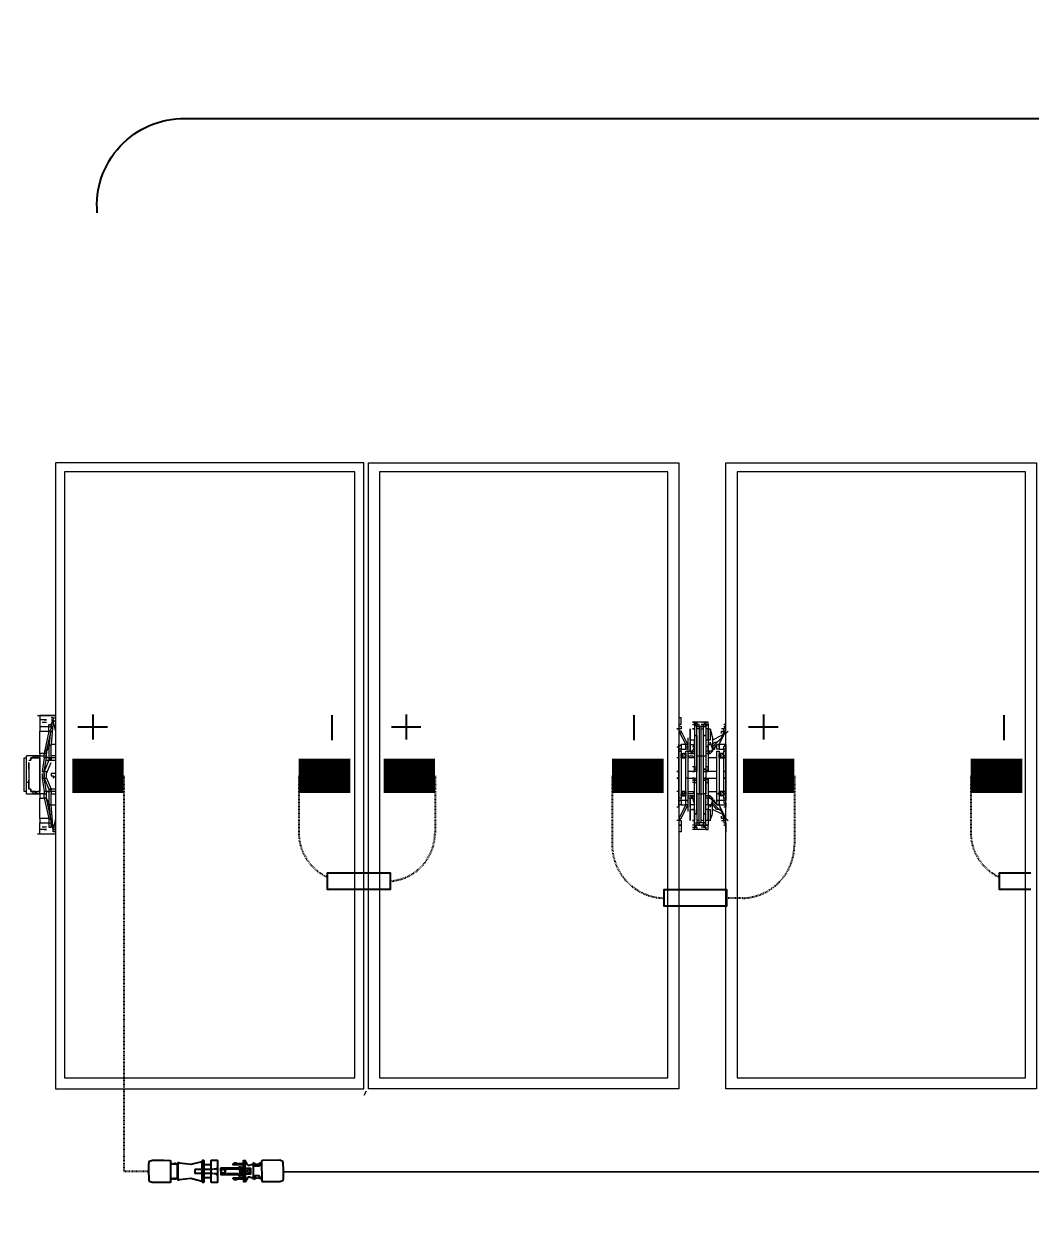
# Model space of a CAD drawing. Header units: feet. Extents: x -12372 to 90117, y -14865 to 4121.
# Drawn here: x 1349.8 to 1495.4, y 2504.3 to 2679.5 of the extents above; entities that cross this region are included whole.
import ezdxf
from ezdxf import colors
from ezdxf.entities.mleader import LeaderData, LeaderLine
from ezdxf.lldxf.tags import DXFTag
from ezdxf.math import Vec2, Vec3

# ---------------------------------------------------------------- set-up
doc = ezdxf.new("R2010")
doc.units = ezdxf.units.FT
doc.header["$MEASUREMENT"] = 0
doc.linetypes.add('HIDDEN', pattern=[0.375, 0.25, -0.125])
for name, color, linetype in [('E-DC HARNESS-POS', 10, 'DC HARNESS CABLE'), ('E-HARN-COMP', 8, 'Continuous'), ('E-TRNK-CABL-NEG', 6, 'HIDDEN'), ('E-TRUNK-CABLE-POS', 6, 'HIDDEN'), ('G-ANNO-TEXT', 1, 'Continuous'), ('Polarity-Text', 7, 'Continuous')]:
    doc.layers.add(name, color=color, linetype=linetype)
doc.styles.add('NEI-A', font='arial.ttf')
doc.styles.get("Standard").update_dxf_attribs({"font": 'arial.ttf'})
tags = doc.linetypes.add('DC HARNESS CABLE', pattern='A,0.5,-0.2,["DH",Standard,S=0.1,R=0,X=-0.1,Y=-0.05],-0.2', length=0.9).pattern_tags.tags
tags[6] = DXFTag(74, 10)

# ---------------------------------------------------------------- blocks, each defined once
blk = doc.blocks.new('A$Cc93f9aa1')
at = {"color": 2, "lineweight": 5}
blk.add_lwpolyline([(13.04947, 0.46831), (13.05114, 0.47165)], dxfattribs=at)
at = {"lineweight": 5}
for points in [[(12.78115, 0.46665), (12.78115, 0), (12.54949, 0), (12.54949, 0.46665)], [(12.81615, 0.46665), (13.0478, 0.46665), (13.0478, 0), (12.81615, 0)], [(13.28113, 0.46665), (13.05114, 0.46665), (13.05114, 0), (13.28113, 0)], [(12.77281, 0.45831), (12.55782, 0.45831), (12.55782, 0.00667), (12.77281, 0.00667)], [(12.82448, 0.45831), (12.82448, 0.00667), (13.03947, 0.00667), (13.03947, 0.45831)], [(13.0578, 0.45831), (13.0578, 0.00667), (13.27446, 0.00667), (13.27446, 0.45831)], [(12.79781, 0.27166), (12.79615, 0.27166)], [(12.79281, 0.26666), (12.79448, 0.26666), (12.79448, 0.25832), (12.79281, 0.25832)], [(12.79781, 0.26166), (12.79615, 0.26166)], [(12.80448, 0.26166), (12.80281, 0.26166)], [(12.78281, 0.24499), (12.78115, 0.24499)], [(12.78448, 0.24832), (12.78615, 0.24832), (12.78615, 0.24499), (12.78448, 0.24499), (12.78281, 0.24666), (12.78281, 0.24832)], [(12.78448, 0.24832), (12.78281, 0.24666), (12.78448, 0.24499), (12.78615, 0.24666)], [(12.78615, 0.24666), (12.78448, 0.24666)], [(12.79448, 0.24832), (12.79281, 0.24832), (12.79115, 0.24999), (12.79281, 0.24832)], [(12.79781, 0.24666), (12.79781, 0.21832), (12.79615, 0.21832), (12.79615, 0.24666)], [(12.80115, 0.21832), (12.80115, 0.24666), (12.80281, 0.24666), (12.80281, 0.21832)], [(12.81281, 0.24832), (12.81115, 0.24666), (12.81281, 0.24499), (12.81448, 0.24666)], [(13.28946, 0.24999), (13.28779, 0.24999)], [(12.78281, 0.23499), (12.78115, 0.23499)], [(12.79781, 0.23666), (12.79615, 0.23666)], [(12.81781, 0.23499), (12.81615, 0.23499)], [(12.78281, 0.22999), (12.78115, 0.22999)], [(12.79781, 0.22999), (12.79615, 0.22999)], [(12.79781, 0.22999), (12.79615, 0.22999)], [(12.80615, 0.22999), (12.80448, 0.22999)], [(12.80615, 0.22999), (12.80448, 0.22999)], [(12.81781, 0.22999), (12.81615, 0.22999)], [(13.29113, 0.22999), (13.28946, 0.22999), (13.28779, 0.21999), (13.28946, 0.21999)], [(12.78281, 0.21999), (12.78115, 0.21999)], [(12.78615, 0.21666), (12.78615, 0.21832), (12.78615, 0.21999), (12.78448, 0.21999), (12.78281, 0.21999), (12.78281, 0.21832), (12.78281, 0.21666), (12.78448, 0.21666)], [(12.78448, 0.21999), (12.78281, 0.21832), (12.78448, 0.21666), (12.78615, 0.21832)], [(12.78615, 0.21832), (12.78448, 0.21832)], [(12.78615, 0.21832), (12.78448, 0.21832)], [(12.81281, 0.21999), (12.81115, 0.21832), (12.81281, 0.21666), (12.81448, 0.21832)], [(13.29613, 0.21999), (13.29446, 0.21999)], [(12.79115, 0.21332), (12.79115, 0.21499), (12.79448, 0.21499), (12.79448, 0.21166), (12.79448, 0.20999), (12.79281, 0.20999), (12.79281, 0.20832)], [(12.79615, 0.21666), (12.79448, 0.21666)], [(12.81448, 0.20999), (12.81448, 0.21332), (12.81615, 0.21332), (12.81615, 0.21166)], [(12.79781, 0.20333), (12.79615, 0.20333)], [(12.79615, 0.19666), (12.79615, 0.19499), (12.79448, 0.19499)], [(12.79948, 0.19666), (12.79781, 0.19666)], [(12.79948, 0.19499), (12.79781, 0.19499)], [(12.80281, 0.19499), (12.80115, 0.19499)]]:
    blk.add_lwpolyline(points, close=True, dxfattribs=at)
for points in [[(12.78115, 0.26666), (12.78281, 0.26666), (12.78281, 0.26832), (12.78115, 0.26832), (12.78115, 0.26999), (12.78115, 0.27499)], [(12.80448, 0.26832), (12.80281, 0.26832), (12.80115, 0.26832), (12.80115, 0.26999), (12.79948, 0.26999), (12.79781, 0.26999), (12.79948, 0.26999), (12.79781, 0.26999), (12.79615, 0.27166), (12.79615, 0.27332), (12.79448, 0.27332), (12.79448, 0.26999), (12.79615, 0.26999), (12.79615, 0.26832), (12.79781, 0.26832), (12.79948, 0.26832), (12.79948, 0.26666)], [(12.79615, 0.27332), (12.79781, 0.27332), (12.80281, 0.27332), (12.80448, 0.27332), (12.80615, 0.27332)], [(12.79781, 0.27166), (12.79948, 0.27166)], [(12.80615, 0.27166), (12.80448, 0.27166), (12.80281, 0.26999), (12.80448, 0.26999), (12.80448, 0.27332), (12.80448, 0.27166)], [(12.80281, 0.27166), (12.80448, 0.27166), (12.80281, 0.27166)], [(12.81115, 0.25499), (12.80948, 0.25499), (12.81115, 0.25499), (12.81115, 0.25332), (12.81115, 0.25166), (12.81448, 0.25166), (12.81448, 0.25499), (12.81115, 0.25499), (12.81615, 0.26499), (12.81448, 0.26499), (12.81615, 0.26666), (12.81448, 0.26666), (12.81448, 0.26999), (12.81448, 0.27499), (12.81615, 0.27499)], [(13.29279, 0.27666), (13.28113, 0.27666)], [(13.28279, 0.26999), (13.28279, 0.27332), (13.28113, 0.27332), (13.28113, 0.27166)], [(13.29446, 0.27666), (13.29279, 0.27666), (13.29279, 0.26832), (13.28613, 0.26832), (13.28613, 0.27166), (13.28446, 0.27166), (13.28446, 0.26999), (13.28279, 0.27332), (13.28446, 0.25499), (13.28613, 0.25499), (13.28613, 0.25332), (13.28446, 0.26999), (13.28446, 0.26832), (13.28446, 0.26666), (13.28613, 0.26499), (13.28613, 0.26832), (13.28446, 0.26832)], [(13.28279, 0.27332), (13.28279, 0.27499), (13.28279, 0.27332)], [(13.28946, 0.27332), (13.28779, 0.27332), (13.29113, 0.27332), (13.29279, 0.27332)], [(13.28779, 0.27166), (13.29113, 0.27166)], [(12.78615, 0.21166), (12.78615, 0.21332), (12.78281, 0.21332), (12.78281, 0.21166), (12.78115, 0.20999), (12.78115, 0.21332), (12.78281, 0.21332), (12.78281, 0.21499), (12.78115, 0.21499), (12.78115, 0.24999), (12.78281, 0.24999), (12.78281, 0.25166), (12.78281, 0.25332), (12.78115, 0.25499), (12.78115, 0.25332), (12.78115, 0.25499), (12.78115, 0.25166), (12.78615, 0.25166), (12.78615, 0.25332), (12.78615, 0.25499), (12.78281, 0.26499), (12.78115, 0.26499), (12.77948, 0.26666)], [(12.78115, 0.26999), (12.78115, 0.26999)], [(12.78115, 0.26666), (12.78115, 0.26666)], [(12.78115, 0.26499), (12.78615, 0.25499), (12.78115, 0.25499), (12.78115, 0.25666)], [(12.78448, 0.26666), (12.78281, 0.26666), (12.78281, 0.26332), (12.78281, 0.26499), (12.78448, 0.26499), (12.78448, 0.26332)], [(12.79281, 0.26666), (12.79115, 0.26166), (12.79115, 0.24999), (12.79115, 0.25166)], [(12.79281, 0.26666), (12.79281, 0.26666)], [(12.79615, 0.26999), (12.79448, 0.26999), (12.79615, 0.26999), (12.79781, 0.26999), (12.79615, 0.26999), (12.79781, 0.26999), (12.79781, 0.26832), (12.79615, 0.26832), (12.79615, 0.24666)], [(12.79615, 0.23832), (12.79448, 0.23832), (12.79448, 0.26166), (12.79448, 0.26999)], [(12.79448, 0.26666), (12.79615, 0.26666)], [(12.79615, 0.26999), (12.79615, 0.26999)], [(12.80281, 0.24666), (12.80281, 0.26832), (12.80115, 0.26832), (12.80115, 0.24666), (12.79948, 0.24666), (12.79948, 0.21832), (12.79781, 0.21832), (12.79781, 0.19666), (12.79615, 0.19666), (12.79615, 0.21832)], [(12.79781, 0.26666), (12.79948, 0.26666), (12.79948, 0.24666), (12.79781, 0.24666), (12.79781, 0.26832), (12.79948, 0.26832), (12.80115, 0.26832), (12.80281, 0.26832), (12.80281, 0.26999), (12.80115, 0.26999), (12.80281, 0.26999), (12.80115, 0.26999), (12.80281, 0.26999), (12.80448, 0.26999), (12.80281, 0.26999), (12.80448, 0.26999), (12.80615, 0.26999)], [(12.80115, 0.26666), (12.80281, 0.26666)], [(12.80448, 0.26999), (12.80448, 0.26166), (12.80448, 0.23832), (12.80281, 0.23832)], [(12.80281, 0.26999), (12.80281, 0.26999)], [(12.80781, 0.25166), (12.80781, 0.24999), (12.80781, 0.26166), (12.80781, 0.26666), (12.80781, 0.25832), (12.80448, 0.25832), (12.80448, 0.26666), (12.80615, 0.26666), (12.80448, 0.26666)], [(12.80615, 0.26666), (12.80615, 0.26666)], [(12.81448, 0.26499), (12.80948, 0.25499), (12.81115, 0.25499), (12.81115, 0.25332)], [(12.81448, 0.26999), (12.81448, 0.26999)], [(12.81448, 0.26666), (12.81448, 0.26666)], [(13.28446, 0.26666), (13.28779, 0.24999), (13.28946, 0.24999), (13.28613, 0.26499), (13.29279, 0.26499), (13.29279, 0.26832)], [(13.29279, 0.26499), (13.29279, 0.24999), (13.28946, 0.24999), (13.28946, 0.24666), (13.28779, 0.24666), (13.28779, 0.24499), (13.28613, 0.24499), (13.28779, 0.24499), (13.28946, 0.24499), (13.28946, 0.24666), (13.29279, 0.24666), (13.29279, 0.24999)], [(12.77948, 0.25499), (12.77948, 0.25499)], [(12.78448, 0.26166), (12.79115, 0.25832), (12.79115, 0.25666)], [(12.78615, 0.25832), (12.79115, 0.25332)], [(12.78948, 0.25332), (12.78781, 0.25332), (12.78948, 0.25332), (12.78948, 0.25166), (12.79115, 0.25166), (12.78781, 0.25499), (12.78781, 0.25166), (12.78615, 0.25166), (12.78781, 0.25166), (12.78781, 0.21499), (12.78615, 0.21499)], [(12.78615, 0.25499), (12.78781, 0.25499), (12.78615, 0.25499), (12.78615, 0.25332)], [(12.79115, 0.25999), (12.79115, 0.24999), (12.79281, 0.24999), (12.79448, 0.24832), (12.79615, 0.24832)], [(12.79448, 0.25499), (12.79448, 0.24999), (12.79281, 0.24999), (12.79115, 0.25166), (12.79281, 0.25666), (12.79281, 0.25499), (12.79448, 0.25499), (12.79448, 0.25832)], [(12.79281, 0.25999), (12.79281, 0.25999)], [(12.80448, 0.25832), (12.80448, 0.25499), (12.80781, 0.25499), (12.80781, 0.25666), (12.80781, 0.25832)], [(12.80781, 0.25666), (12.80781, 0.25166), (12.80781, 0.24999), (12.80615, 0.24999), (12.80448, 0.25499)], [(12.80615, 0.24999), (12.80615, 0.24832), (12.80781, 0.24999), (12.80615, 0.24832), (12.80781, 0.24999), (12.80948, 0.24999), (12.80948, 0.25999)], [(12.80781, 0.25999), (12.80781, 0.25999)], [(12.81448, 0.25499), (12.81615, 0.25499), (12.81615, 0.25332), (12.81615, 0.25499), (12.81615, 0.25332), (12.81615, 0.25166), (12.81448, 0.25166), (12.81448, 0.24999), (12.81615, 0.24999), (12.81615, 0.21499), (12.81448, 0.21499), (12.81448, 0.21332), (12.81115, 0.21332), (12.81115, 0.21166), (12.81115, 0.20999), (12.80948, 0.20999), (12.81448, 0.19999), (12.81615, 0.19999), (12.81448, 0.20166)], [(12.81115, 0.21499), (12.80948, 0.21499), (12.80948, 0.25166), (12.81115, 0.25166), (12.80948, 0.25166), (12.80948, 0.25499)], [(12.81615, 0.25666), (12.81615, 0.25499)], [(12.81781, 0.25499), (12.81781, 0.25499)], [(13.28446, 0.25499), (13.28446, 0.24666), (13.28113, 0.24666)], [(13.28113, 0.24499), (13.28446, 0.24499), (13.28613, 0.24499), (13.28613, 0.25332), (13.28779, 0.24999), (13.28779, 0.24666)], [(12.78115, 0.24999), (12.78115, 0.25166)], [(12.78115, 0.24666), (12.78281, 0.24666), (12.78281, 0.24832), (12.78448, 0.24832), (12.78615, 0.24832), (12.78615, 0.24666), (12.78781, 0.24666)], [(12.78281, 0.24832), (12.78281, 0.24832)], [(12.78281, 0.24666), (12.78281, 0.24499), (12.78448, 0.24499), (12.78615, 0.24499), (12.78615, 0.24666), (12.78448, 0.24666), (12.78615, 0.24666), (12.78448, 0.24666), (12.78615, 0.24666), (12.78448, 0.24666), (12.78615, 0.24666), (12.78448, 0.24666)], [(12.78281, 0.24666), (12.78281, 0.24666)], [(12.78281, 0.24499), (12.78281, 0.24499)], [(12.78448, 0.24832), (12.78448, 0.24832)], [(12.78448, 0.24499), (12.78448, 0.24499)], [(12.78615, 0.24832), (12.78615, 0.24832)], [(12.78615, 0.24666), (12.78615, 0.24666)], [(12.78615, 0.24499), (12.78615, 0.24499)], [(12.79448, 0.24499), (12.78781, 0.24499)], [(12.79448, 0.24666), (12.79448, 0.24832), (12.79615, 0.24832), (12.79448, 0.24832), (12.79448, 0.24999)], [(12.80948, 0.24832), (12.80448, 0.24832), (12.80615, 0.24832), (12.80781, 0.24832), (12.80615, 0.24832), (12.80781, 0.24832)], [(12.80948, 0.24499), (12.80448, 0.24499), (12.80615, 0.24666), (12.80948, 0.24666)], [(12.80948, 0.25166), (12.80948, 0.25166)], [(12.81115, 0.25166), (12.81115, 0.25166)], [(12.81115, 0.24666), (12.81115, 0.24499), (12.81115, 0.24832), (12.81281, 0.24832), (12.81115, 0.24832), (12.81115, 0.24666), (12.81281, 0.24666), (12.81448, 0.24666), (12.81281, 0.24499), (12.81115, 0.24499), (12.81281, 0.24499), (12.81448, 0.24499), (12.81448, 0.24666), (12.81281, 0.24666), (12.81448, 0.24666), (12.81281, 0.24666), (12.81448, 0.24666), (12.81281, 0.24666), (12.81448, 0.24666), (12.81281, 0.24666), (12.81448, 0.24666), (12.81448, 0.24832), (12.81281, 0.24832), (12.81448, 0.24832), (12.81448, 0.24666)], [(12.81115, 0.24832), (12.81115, 0.24832)], [(12.81115, 0.24666), (12.81115, 0.24666)], [(12.81115, 0.24499), (12.81115, 0.24499)], [(12.81281, 0.24832), (12.81281, 0.24832)], [(12.81281, 0.24499), (12.81281, 0.24499)], [(12.81448, 0.24832), (12.81448, 0.24832)], [(12.81448, 0.24666), (12.81448, 0.24666)], [(12.81448, 0.24499), (12.81448, 0.24499)], [(12.81615, 0.25166), (12.81615, 0.24999)], [(12.81615, 0.24499), (12.81781, 0.24499)], [(13.28113, 0.24332), (13.28446, 0.24332), (13.28446, 0.24499), (13.28446, 0.24332), (13.28446, 0.24499)], [(13.28946, 0.23166), (13.28946, 0.23499), (13.28613, 0.24332), (13.28613, 0.24499), (13.28446, 0.24499), (13.28446, 0.24666)], [(13.28779, 0.23499), (13.28446, 0.24332), (13.28613, 0.24332), (13.28446, 0.24332), (13.28613, 0.24332), (13.28613, 0.24499), (13.28446, 0.24499), (13.28613, 0.24499)], [(13.28779, 0.24499), (13.28946, 0.23499), (13.29113, 0.23499), (13.28946, 0.23499), (13.28946, 0.22999), (13.28779, 0.22999)], [(13.29113, 0.23166), (13.29113, 0.23499), (13.28946, 0.24499)], [(13.29446, 0.24666), (13.29279, 0.24666), (13.29446, 0.24666), (13.29613, 0.24499), (13.29779, 0.24499), (13.29613, 0.24499), (13.29279, 0.24499), (13.29279, 0.21832), (13.29446, 0.21832), (13.29446, 0.21999), (13.29613, 0.21999), (13.29613, 0.21832), (13.29613, 0.21999), (13.29779, 0.21999), (13.29946, 0.21999), (13.29946, 0.22166)], [(13.29779, 0.24666), (13.29613, 0.24666), (13.29446, 0.24666), (13.29279, 0.24666), (13.29279, 0.24499), (13.29446, 0.24499)], [(13.29279, 0.24666), (13.29613, 0.24666), (13.29779, 0.24666), (13.29779, 0.24499), (13.29946, 0.24499), (13.29946, 0.24332), (13.30113, 0.24332)], [(13.29279, 0.21999), (13.29279, 0.22332), (13.29279, 0.24166), (13.29279, 0.24499)], [(13.30279, 0.24666), (13.29946, 0.24666), (13.29446, 0.24666), (13.29613, 0.24666), (13.29613, 0.24499)], [(13.29946, 0.24332), (13.29946, 0.24499), (13.29779, 0.24499), (13.29613, 0.24499), (13.29613, 0.24666)], [(13.29946, 0.24499), (13.29779, 0.24499)], [(13.30279, 0.24499), (13.30446, 0.24499), (13.30446, 0.21999), (13.30279, 0.21999)], [(12.79781, 0.23499), (12.79615, 0.23499), (12.79448, 0.23499), (12.79448, 0.23666), (12.79448, 0.23832), (12.79448, 0.23666), (12.79615, 0.23499), (12.78781, 0.23499), (12.78781, 0.22999), (12.79615, 0.22999), (12.79448, 0.22832), (12.79448, 0.22666), (12.79448, 0.22999), (12.79615, 0.22999), (12.79448, 0.22999)], [(12.80281, 0.22999), (12.80948, 0.22999), (12.80948, 0.23499), (12.80281, 0.23499)], [(12.80615, 0.23499), (12.80448, 0.23499), (12.80448, 0.23832), (12.80615, 0.23832)], [(12.80448, 0.23832), (12.80448, 0.23666), (12.80615, 0.23666), (12.80448, 0.23666), (12.80448, 0.23499)], [(12.80948, 0.23499), (12.81115, 0.23499)], [(13.28113, 0.23166), (13.28446, 0.23166), (13.28446, 0.23332), (13.28279, 0.23332), (13.28279, 0.23499), (13.28113, 0.23332)], [(13.28946, 0.23499), (13.28779, 0.23499), (13.28779, 0.23166), (13.28446, 0.22332)], [(13.30113, 0.22832), (13.30113, 0.22332), (13.30113, 0.24332), (13.30113, 0.23832)], [(13.30113, 0.22666), (13.30113, 0.22832), (13.30113, 0.23832), (13.30279, 0.23832)], [(13.30113, 0.23666), (13.30113, 0.23832), (13.30113, 0.23666)], [(12.79448, 0.19499), (12.79448, 0.19333), (12.79615, 0.19333), (12.79615, 0.19499), (12.79448, 0.19499), (12.79448, 0.20333), (12.79448, 0.22666), (12.79615, 0.22666)], [(12.79615, 0.19333), (12.80281, 0.19333), (12.80448, 0.19333), (12.80281, 0.19333), (12.80281, 0.19499), (12.80115, 0.19499), (12.80281, 0.19499), (12.80448, 0.19499), (12.80448, 0.20333), (12.80281, 0.20333), (12.80448, 0.20333), (12.80448, 0.22666), (12.80281, 0.22666)], [(12.80448, 0.22666), (12.80448, 0.22999), (12.80448, 0.22666), (12.80615, 0.22666)], [(13.28779, 0.22166), (13.28613, 0.22166), (13.28946, 0.22999), (13.29113, 0.22999)], [(12.78115, 0.21832), (12.78281, 0.21832), (12.78281, 0.21999), (12.78448, 0.21999), (12.78615, 0.21999), (12.78615, 0.21832), (12.78615, 0.21666), (12.78448, 0.21666), (12.78281, 0.21832)], [(12.78281, 0.21999), (12.78281, 0.21999)], [(12.78281, 0.21832), (12.78281, 0.21832)], [(12.78448, 0.21999), (12.78448, 0.21999)], [(12.78448, 0.21832), (12.78615, 0.21832)], [(12.78448, 0.21832), (12.78615, 0.21832)], [(12.78448, 0.21832), (12.78615, 0.21832)], [(12.78448, 0.21832), (12.78615, 0.21832)], [(12.78448, 0.21832), (12.78615, 0.21832)], [(12.78615, 0.21999), (12.78615, 0.21999)], [(12.78615, 0.21832), (12.78615, 0.21832)], [(12.78781, 0.21999), (12.79448, 0.21999)], [(12.79615, 0.21666), (12.79448, 0.21666), (12.79448, 0.21832)], [(12.80281, 0.21832), (12.80281, 0.19666), (12.80115, 0.19666), (12.80115, 0.21832), (12.79948, 0.21832), (12.79948, 0.19833), (12.79781, 0.19833)], [(12.80948, 0.21832), (12.80615, 0.21832), (12.80448, 0.21999), (12.80948, 0.21999)], [(12.81281, 0.21832), (12.81448, 0.21832), (12.81281, 0.21832), (12.81448, 0.21832), (12.81281, 0.21832), (12.81448, 0.21832), (12.81281, 0.21832), (12.81448, 0.21832), (12.81281, 0.21832), (12.81448, 0.21832), (12.81448, 0.21999), (12.81281, 0.21999), (12.81115, 0.21999), (12.81115, 0.21832), (12.81115, 0.21666), (12.81281, 0.21666), (12.81448, 0.21832), (12.81448, 0.21666), (12.81281, 0.21666), (12.81115, 0.21666), (12.81115, 0.21832), (12.81115, 0.21999), (12.81281, 0.21999), (12.81448, 0.21999), (12.81448, 0.21832)], [(12.81115, 0.21999), (12.81115, 0.21999)], [(12.81115, 0.21832), (12.81115, 0.21832)], [(12.81281, 0.21999), (12.81281, 0.21999)], [(12.81448, 0.21999), (12.81448, 0.21999)], [(12.81448, 0.21832), (12.81448, 0.21832)], [(12.81615, 0.21999), (12.81781, 0.21999)], [(13.28613, 0.22166), (13.28446, 0.22166), (13.28446, 0.21999), (13.28446, 0.22166), (13.28113, 0.22166)], [(13.28113, 0.21999), (13.28446, 0.21999), (13.28613, 0.21999), (13.28779, 0.21999)], [(13.28113, 0.21832), (13.28446, 0.21832)], [(13.28279, 0.19166), (13.28446, 0.20999), (13.28613, 0.21166), (13.28613, 0.21999), (13.28779, 0.21999), (13.28946, 0.21999), (13.28946, 0.21832), (13.28779, 0.21832), (13.28779, 0.21999), (13.28779, 0.21499), (13.28779, 0.21666), (13.28946, 0.21666), (13.28779, 0.21666), (13.28779, 0.21499), (13.28446, 0.19999), (13.28613, 0.19999), (13.28946, 0.21666), (13.29279, 0.21666), (13.29279, 0.19999)], [(13.28446, 0.22166), (13.28446, 0.21999), (13.28613, 0.21999), (13.28613, 0.22166), (13.28446, 0.22166), (13.28613, 0.22166), (13.28446, 0.21999), (13.28613, 0.21999), (13.28446, 0.21999), (13.28446, 0.21832), (13.28446, 0.20999)], [(13.29279, 0.21666), (13.29279, 0.21832), (13.28946, 0.21832), (13.28946, 0.21666)], [(13.30113, 0.22166), (13.29946, 0.22166), (13.29946, 0.21999), (13.29779, 0.21999), (13.29779, 0.21832), (13.29613, 0.21832), (13.29279, 0.21832), (13.29446, 0.21832), (13.29946, 0.21832), (13.30279, 0.21832)], [(13.29446, 0.21999), (13.29279, 0.21999), (13.29613, 0.21999), (13.29779, 0.21999), (13.29613, 0.21999), (13.29779, 0.21999), (13.29946, 0.21999)], [(13.29279, 0.21832), (13.29446, 0.21832)], [(12.77948, 0.20999), (12.77948, 0.20999)], [(12.78115, 0.21332), (12.78115, 0.21499)], [(12.78115, 0.21166), (12.78115, 0.20999), (12.78615, 0.20999), (12.78115, 0.19999), (12.78281, 0.19999), (12.78615, 0.20999), (12.78615, 0.21166), (12.78615, 0.20999), (12.78781, 0.20999), (12.79115, 0.21332), (12.78948, 0.21332), (12.78948, 0.21166), (12.78781, 0.21166), (12.78948, 0.21166)], [(12.78281, 0.21666), (12.78281, 0.21666)], [(12.78448, 0.21666), (12.78448, 0.21666)], [(12.78448, 0.20333), (12.79115, 0.20666), (12.79115, 0.20832)], [(12.78615, 0.21666), (12.78615, 0.21666)], [(12.78615, 0.21499), (12.78615, 0.21499)], [(12.78615, 0.21332), (12.78781, 0.21332), (12.78781, 0.20999), (12.78615, 0.20999)], [(12.78615, 0.20666), (12.79115, 0.21166)], [(12.78781, 0.21499), (12.78781, 0.21499)], [(12.79115, 0.20499), (12.79115, 0.21499), (12.79281, 0.21666), (12.79448, 0.21666), (12.79281, 0.21666), (12.79115, 0.21499)], [(12.79281, 0.19833), (12.79115, 0.20499), (12.79115, 0.21499), (12.79115, 0.21332)], [(12.79448, 0.21499), (12.79448, 0.21666), (12.79281, 0.21499)], [(12.79448, 0.20666), (12.79448, 0.19833), (12.79281, 0.19833), (12.79281, 0.20666), (12.79448, 0.20666), (12.79448, 0.20999)], [(12.80948, 0.20499), (12.80948, 0.21499), (12.80781, 0.21499), (12.80615, 0.21666), (12.80448, 0.21666), (12.80948, 0.21666)], [(12.80448, 0.20999), (12.80448, 0.20666), (12.80781, 0.20666), (12.80781, 0.20832), (12.80781, 0.20999), (12.80615, 0.20999), (12.80448, 0.21166), (12.80615, 0.21499), (12.80781, 0.21499), (12.80781, 0.20832)], [(12.80615, 0.21499), (12.80615, 0.21666), (12.80781, 0.21666), (12.80615, 0.21666), (12.80781, 0.21499), (12.80615, 0.21666), (12.80781, 0.21666)], [(12.80781, 0.20666), (12.80781, 0.19833), (12.80781, 0.21499), (12.80781, 0.21332)], [(12.80948, 0.21499), (12.80948, 0.21499)], [(12.81115, 0.21166), (12.80948, 0.21166), (12.80948, 0.20999), (12.80948, 0.21332), (12.81115, 0.21332)], [(12.80948, 0.20999), (12.81115, 0.20999)], [(12.81115, 0.21666), (12.81115, 0.21666)], [(12.81115, 0.21499), (12.81115, 0.21499)], [(12.81615, 0.19999), (12.81115, 0.20999), (12.81448, 0.20999)], [(12.81281, 0.21666), (12.81281, 0.21666)], [(12.81448, 0.21666), (12.81448, 0.21666)], [(12.81615, 0.21499), (12.81615, 0.21332)], [(12.81781, 0.21166), (12.81615, 0.21166), (12.81615, 0.20999)], [(12.81781, 0.20999), (12.81781, 0.20999)], [(13.28446, 0.19666), (13.28446, 0.19499), (13.28613, 0.21166), (13.28779, 0.21499), (13.28946, 0.21499)], [(12.78115, 0.20166), (12.77948, 0.19999)], [(12.78448, 0.20166), (12.78448, 0.19999), (12.78281, 0.19999), (12.78281, 0.20166), (12.78281, 0.19833), (12.78448, 0.19833)], [(12.79281, 0.20499), (12.79281, 0.20499)], [(12.80448, 0.19833), (12.80615, 0.19833), (12.80448, 0.19833), (12.80448, 0.20666)], [(12.80781, 0.20499), (12.80781, 0.20499)], [(13.29279, 0.19666), (13.29279, 0.19999), (13.28613, 0.19999), (13.28613, 0.19666), (13.28446, 0.19666), (13.28446, 0.19833)], [(12.78115, 0.19833), (12.78281, 0.19833), (12.78115, 0.19666)], [(12.78115, 0.19833), (12.78115, 0.19833)], [(12.78115, 0.19499), (12.78115, 0.18999)], [(12.78115, 0.19499), (12.78115, 0.19499)], [(12.79448, 0.19833), (12.79615, 0.19833)], [(12.79781, 0.19333), (12.79615, 0.19333), (12.79781, 0.19333), (12.79615, 0.19333), (12.79781, 0.19499), (12.79948, 0.19499), (12.79781, 0.19499), (12.79781, 0.19666)], [(12.79781, 0.19499), (12.79615, 0.19499), (12.79615, 0.19666)], [(12.79948, 0.19833), (12.79948, 0.19666), (12.80115, 0.19666), (12.80281, 0.19666), (12.80115, 0.19666), (12.80115, 0.19499), (12.80281, 0.19499), (12.80448, 0.19333), (12.80615, 0.19333), (12.80448, 0.19333), (12.80281, 0.19333)], [(12.80115, 0.19833), (12.80281, 0.19833)], [(12.80281, 0.19499), (12.80281, 0.19666), (12.80281, 0.19499), (12.80448, 0.19499), (12.80448, 0.19333)], [(12.80615, 0.19499), (12.80448, 0.19499), (12.80281, 0.19666)], [(12.81448, 0.19666), (12.81448, 0.19833), (12.81615, 0.19833)], [(12.81448, 0.19833), (12.81448, 0.19833)], [(12.81448, 0.19499), (12.81448, 0.18999), (12.81615, 0.18999)], [(13.28113, 0.19333), (13.28279, 0.19166), (13.28279, 0.18999), (13.28446, 0.18999)], [(13.29446, 0.18833), (13.29279, 0.18833), (13.29279, 0.19666), (13.28613, 0.19666), (13.28613, 0.19499), (13.28446, 0.19499), (13.28279, 0.19166), (13.28279, 0.18999)], [(13.28446, 0.19166), (13.28279, 0.19166), (13.28279, 0.19499)], [(13.29113, 0.19333), (13.28779, 0.19333)], [(13.28946, 0.19166), (13.28779, 0.19166), (13.29113, 0.19166), (13.29279, 0.19166)], [(13.28113, 0.18833), (13.29279, 0.18833)]]:
    blk.add_lwpolyline(points, dxfattribs=at)
at = {"color": 8, "lineweight": 5, "true_color": 0x808080}
for points in [[(12.79615, 0.27332), (12.79615, 0.27166)], [(12.79615, 0.27166), (12.79615, 0.27166)], [(12.80281, 0.27166), (12.80281, 0.27332)], [(12.80281, 0.27166), (12.80281, 0.27166)], [(13.29279, 0.27666), (13.28113, 0.27666)], [(13.28113, 0.27499), (13.28279, 0.27499)], [(13.28113, 0.26499), (13.28279, 0.27332)], [(12.79448, 0.26166), (12.79448, 0.26999)], [(12.79615, 0.26999), (12.79781, 0.26999), (12.79948, 0.26999), (12.79781, 0.26999), (12.79948, 0.26999), (12.80115, 0.26999), (12.80281, 0.26999), (12.80115, 0.26999)], [(12.80281, 0.26999), (12.80448, 0.26999), (12.80448, 0.26166)], [(12.81615, 0.26666), (12.81781, 0.26666)], [(12.77948, 0.25666), (12.77948, 0.25666)], [(12.78115, 0.25666), (12.78281, 0.25666)], [(12.78448, 0.25999), (12.78615, 0.25832), (12.78781, 0.25832), (12.78948, 0.25666), (12.79115, 0.25499)], [(12.79448, 0.25832), (12.79615, 0.25832)], [(12.79448, 0.25499), (12.79615, 0.25499)], [(12.79615, 0.26166), (12.79615, 0.23832), (12.79615, 0.23499), (12.79781, 0.23499)], [(12.80281, 0.26166), (12.80281, 0.23832), (12.80281, 0.23499)], [(12.80448, 0.25832), (12.80615, 0.25832)], [(12.80448, 0.25499), (12.80615, 0.25499)], [(12.81615, 0.25666), (12.81781, 0.25666)], [(12.81615, 0.25666), (12.81615, 0.25666)], [(13.28446, 0.25499), (13.28113, 0.25499)], [(12.78281, 0.24999), (12.78281, 0.24832)], [(12.78281, 0.24499), (12.78281, 0.21999)], [(12.78615, 0.24832), (12.78615, 0.25166)], [(12.78615, 0.21999), (12.78615, 0.24499)], [(12.79448, 0.24999), (12.79615, 0.24999)], [(12.80448, 0.24999), (12.80615, 0.24999)], [(12.81115, 0.25166), (12.81115, 0.24832)], [(12.81115, 0.24499), (12.81115, 0.21999)], [(12.81448, 0.24832), (12.81448, 0.24999)], [(12.81448, 0.21999), (12.81448, 0.24499)], [(13.29613, 0.24499), (13.29779, 0.24499)], [(13.30279, 0.24666), (13.30279, 0.21832)], [(12.80448, 0.23499), (12.80615, 0.23499)], [(12.79615, 0.20333), (12.79615, 0.22666), (12.79615, 0.22999), (12.79781, 0.22999)], [(12.80281, 0.20333), (12.80281, 0.22999)], [(12.80448, 0.22999), (12.80615, 0.22999)], [(13.29613, 0.21999), (13.29779, 0.21999)], [(12.77948, 0.20832), (12.77948, 0.20832)], [(12.78115, 0.20999), (12.78115, 0.20832)], [(12.78281, 0.21666), (12.78281, 0.21499)], [(12.79115, 0.20999), (12.78948, 0.20832), (12.78781, 0.20832), (12.78615, 0.20666), (12.78448, 0.20499)], [(12.78615, 0.21499), (12.78615, 0.21666)], [(12.79448, 0.21499), (12.79615, 0.21499)], [(12.79448, 0.21166), (12.79615, 0.21166)], [(12.80615, 0.21499), (12.80448, 0.21499)], [(12.80448, 0.21166), (12.80615, 0.21166)], [(12.81115, 0.21666), (12.81115, 0.21499)], [(12.81448, 0.21499), (12.81448, 0.21666)], [(12.81615, 0.20832), (12.81615, 0.20999)], [(12.81615, 0.20832), (12.81615, 0.20832)], [(13.28113, 0.20999), (13.28446, 0.20999)], [(12.79448, 0.20666), (12.79615, 0.20666)], [(12.79448, 0.19499), (12.79448, 0.20333)], [(12.80115, 0.19499), (12.80281, 0.19499), (12.80448, 0.19499), (12.80281, 0.19499), (12.80448, 0.19499), (12.80448, 0.20333)], [(12.80448, 0.20666), (12.80615, 0.20666)], [(13.28279, 0.19166), (13.28279, 0.19333), (13.28113, 0.19999)], [(12.78115, 0.19833), (12.78281, 0.19833)], [(12.78115, 0.19666), (12.78281, 0.19666)], [(12.78115, 0.19499), (12.78281, 0.19499)], [(12.79615, 0.19499), (12.79781, 0.19499), (12.79948, 0.19499)], [(12.79615, 0.19333), (12.79615, 0.19333)], [(12.79615, 0.19333), (12.79781, 0.19333)], [(12.79948, 0.19666), (12.80115, 0.19666), (12.80281, 0.19666)], [(12.80281, 0.19333), (12.80281, 0.19333)], [(12.80281, 0.19333), (12.80448, 0.19333)], [(12.81448, 0.19666), (12.81615, 0.19666)], [(12.81448, 0.19499), (12.81615, 0.19499)], [(13.28279, 0.18999), (13.28113, 0.18999)], [(13.29279, 0.18833), (13.28113, 0.18833)]]:
    blk.add_lwpolyline(points, dxfattribs=at)
for points in [[(12.78281, 0.26999), (12.78115, 0.26999)], [(12.78281, 0.26666), (12.78115, 0.26666)], [(12.80448, 0.26999), (12.80281, 0.26999)], [(12.81615, 0.26999), (12.81448, 0.26999)], [(12.79781, 0.23666), (12.79615, 0.23666)], [(12.80448, 0.23666), (12.80281, 0.23666)], [(12.79781, 0.22832), (12.79615, 0.22832)], [(12.80448, 0.22832), (12.80281, 0.22832)], [(12.79948, 0.19499), (12.79781, 0.19499)], [(12.81781, 0.19833), (12.81615, 0.19833)]]:
    blk.add_lwpolyline(points, close=True, dxfattribs=at)
blk = doc.blocks.new('A$C2C7A52CE')
at = {"layer": 'E-HARN-COMP'}
for p, q in [((-0.496, 0.086, 0.079), (-0.494, 0.085, 0.079)), ((-0.496, -0.086, 0.079), (-0.494, -0.085, 0.079))]:
    blk.add_line(p, q, dxfattribs=at)
for points, elevation in [([(-0.634, -0.1), (-0.636, -0.098), (-0.636, 0.098), (-0.634, 0.1), (-0.576, 0.1), (-0.573, 0.097), (-0.573, -0.097), (-0.576, -0.1), (-0.634, -0.1)], -0.033), ([(-0.634, 0.031), (-0.629, 0.031), (-0.629, 0.022), (-0.598, 0.022)], 0.079), ([(-0.573, 0.062), (-0.571, 0.06), (-0.515, 0.06), (-0.512, 0.062)], 0.015), ([(-0.509, -0.1), (-0.512, -0.097), (-0.512, 0.097), (-0.509, 0.1), (-0.496, 0.1), (-0.496, -0.1), (-0.509, -0.1)], -0.033), ([(-0.493, 0.097), (-0.493, 0.093), (-0.491, 0.089), (-0.389, 0.062), (-0.284, 0.075), (-0.281, 0.078), (-0.27, 0.078), (-0.27, -0.078), (-0.281, -0.078), (-0.284, -0.075), (-0.389, -0.062), (-0.491, -0.089), (-0.493, -0.097), (-0.493, 0.097)], -0.033), ([(-0.27, -0.078), (-0.267, -0.075), (-0.267, 0.075), (-0.27, 0.078)], -0.033), ([(-0.267, 0.069), (-0.263, 0.065), (-0.246, 0.065), (-0.246, 0.072), (-0.237, 0.072), (-0.237, 0.065), (-0.222, 0.065), (-0.218, 0.072), (-0.216, 0.072), (-0.212, 0.065), (-0.209, 0.065), (-0.204, 0.072), (-0.203, 0.072)], 0.079), ([(-0.003, -0.087), (-0.006, -0.091), (-0.033, -0.1), (-0.141, -0.1), (-0.198, -0.098), (-0.203, -0.095), (-0.203, 0.094), (-0.198, 0.098), (-0.141, 0.1), (-0.034, 0.1), (-0.006, 0.09), (-0.003, 0.087), (0, 0.059), (0, 0.002), (-0.002, -0.07), (-0.003, -0.087)], -0.024), ([(-0.634, -0.031), (-0.629, -0.031), (-0.629, -0.022), (-0.598, -0.022)], 0.079), ([(-0.573, -0.063), (-0.571, -0.06), (-0.515, -0.06), (-0.512, -0.063)], 0.015), ([(-0.267, -0.069), (-0.263, -0.065), (-0.246, -0.065), (-0.246, -0.072), (-0.237, -0.072), (-0.237, -0.065), (-0.229, -0.065), (-0.225, -0.073), (-0.223, -0.073), (-0.218, -0.065), (-0.215, -0.065), (-0.211, -0.073), (-0.209, -0.073), (-0.205, -0.065), (-0.203, -0.065)], -0.039)]:
    blk.add_lwpolyline(points, dxfattribs=dict(at, elevation=elevation))
for points in [[(-0.59, 0.018), (-0.426, 0.018)], [(-0.426, 0.018), (-0.426, -0.018)], [(-0.59, -0.018), (-0.426, -0.018)]]:
    blk.add_lwpolyline(points, dxfattribs=at)
blk = doc.blocks.new('A$C084F4888')
at = {"layer": 'E-HARN-COMP'}
for p, q in [((0.523, 0.021, 0.006), (0.415, 0.021, 0.006)), ((0.54, 0.017, 0.006), (0.568, 0.017, 0.006)), ((0.523, -0.021, 0.006), (0.415, -0.021, 0.006)), ((0.54, -0.017, 0.006), (0.568, -0.017, 0.006))]:
    blk.add_line(p, q, dxfattribs=at)
for points, elevation in [([(0.196, -0.096), (0.2, -0.092), (0.2, 0.092), (0.196, 0.097), (0.034, 0.098), (0.006, 0.089), (0.003, 0.086), (0.001, 0.071), (0, 0.031), (0, -0.01), (0.001, -0.072), (0.003, -0.086), (0.033, -0.098), (0.196, -0.096)], -0.011), ([(0.2, 0.068), (0.202, 0.064), (0.203, 0.062), (0.203, 0.056), (0.204, 0.056), (0.205, 0.062), (0.205, 0.064), (0.209, 0.072), (0.212, 0.072), (0.216, 0.064), (0.217, 0.056), (0.22, 0.056)], 0.053), ([(0.275, 0.077), (0.275, -0.077), (0.277, -0.074), (0.277, -0.063), (0.282, -0.059), (0.294, -0.059), (0.314, -0.052), (0.322, -0.052), (0.326, -0.054), (0.351, -0.097), (0.353, -0.098), (0.353, 0.098), (0.35, 0.096), (0.326, 0.054), (0.322, 0.052), (0.314, 0.052), (0.294, 0.059), (0.282, 0.059), (0.277, 0.063), (0.277, 0.074), (0.275, 0.077)], 0), ([(0.353, 0.086), (0.366, 0.086)], 0.004), ([(0.466, 0.063), (0.466, 0.065), (0.457, 0.073), (0.45, 0.076), (0.431, 0.076), (0.433, 0.07), (0.373, 0.07), (0.369, 0.075), (0.369, 0.096), (0.366, 0.098), (0.366, -0.098), (0.369, -0.096), (0.369, -0.075), (0.373, -0.07), (0.433, -0.07), (0.431, -0.076), (0.45, -0.076), (0.457, -0.073), (0.466, -0.065), (0.466, -0.063), (0.464, -0.062), (0.373, -0.059), (0.369, -0.055), (0.369, -0.044), (0.371, -0.042), (0.371, 0.042), (0.369, 0.044), (0.369, 0.055), (0.373, 0.059)], 0.027), ([(0.373, 0.059), (0.464, 0.062), (0.466, 0.063)], 0.027), ([(0.2, -0.067), (0.203, -0.072), (0.205, -0.072), (0.209, -0.064), (0.212, -0.064), (0.216, -0.072), (0.218, -0.072), (0.223, -0.064), (0.223, -0.062)], 0.006), ([(0.353, -0.086), (0.366, -0.086)], 0.004)]:
    blk.add_lwpolyline(points, dxfattribs=dict(at, elevation=elevation))
for points in [[(0.266, 0.077), (0.264, 0.074), (0.264, 0.067), (0.259, 0.062), (0.252, 0.062), (0.252, 0.064), (0.227, 0.064), (0.227, 0.062), (0.226, 0.062), (0.222, 0.062), (0.22, 0.06), (0.22, 0.05), (0.221, 0.047), (0.223, 0.045), (0.226, 0.044), (0.26, 0.044), (0.263, 0.045), (0.264, 0.048), (0.264, 0.067)], [(0.371, 0.037), (0.38, 0.037)], [(0.38, -0.042), (0.38, 0.042), (0.381, 0.041), (0.381, -0.041), (0.38, -0.042)], [(0.382, 0.035), (0.385, 0.034), (0.385, -0.034), (0.382, -0.035), (0.382, 0.035), (0.381, 0.039)], [(0.385, 0.029), (0.392, 0.029)], [(0.397, 0.039), (0.396, 0.035), (0.392, 0.034), (0.392, -0.034), (0.396, -0.035), (0.396, 0.035)], [(0.398, 0.042), (0.397, 0.041), (0.397, -0.041), (0.398, -0.042), (0.398, 0.042)], [(0.398, 0.037), (0.403, 0.037)], [(0.403, 0.042), (0.406, 0.041), (0.41, 0.038), (0.41, 0.034), (0.414, 0.032), (0.573, 0.032), (0.574, 0.031), (0.575, 0.024), (0.575, -0.024), (0.575, -0.03), (0.573, -0.032), (0.414, -0.032), (0.41, -0.038), (0.406, -0.041), (0.405, -0.042), (0.403, -0.042), (0.403, 0.042)], [(0.537, 0.024), (0.538, 0.022), (0.538, -0.022), (0.537, -0.024), (0.537, 0.024)], [(0.575, 0.024), (0.57, 0.019), (0.57, -0.019), (0.575, -0.024)], [(0.266, -0.077), (0.264, -0.074), (0.264, -0.067), (0.259, -0.062), (0.252, -0.062), (0.252, -0.064), (0.227, -0.064), (0.227, -0.062), (0.226, -0.062), (0.222, -0.062), (0.22, -0.06), (0.22, -0.05), (0.221, -0.047), (0.223, -0.045), (0.226, -0.044), (0.26, -0.044), (0.263, -0.045), (0.264, -0.048), (0.264, -0.067)], [(0.371, -0.037), (0.38, -0.037)], [(0.381, -0.039), (0.382, -0.035)], [(0.385, -0.029), (0.392, -0.029)], [(0.396, -0.035), (0.397, -0.039)], [(0.398, -0.037), (0.403, -0.037)]]:
    blk.add_lwpolyline(points, dxfattribs=at)
at = {"layer": 'E-HARN-COMP', "elevation": 0.063}
blk.add_lwpolyline([(0.351, 0.024), (0.299, 0.024), (0.299, -0.024), (0.351, -0.024)], close=True, dxfattribs=at)
at = {"layer": 'E-HARN-COMP'}
blk.add_circle((0.318, 0, 0.052), 0.0136, dxfattribs=at)

msp = doc.modelspace()

# ---------------------------------------------------------------- linework, layer by layer
at = {"layer": 'E-DC HARNESS-POS', "ltscale": 0.5}
msp.add_lwpolyline([(1387.29, 2513.5), (2036.32, 2513.6), (2036.32, 2506.36)], dxfattribs=at)
at = {"layer": 'E-HARN-COMP', "const_width": 5}
for points in [[(1356.73, 2570.78), (1364.19, 2570.78)], [(1389.52, 2570.78), (1396.98, 2570.78)], [(1401.79, 2570.78), (1409.24, 2570.78)], [(1434.86, 2570.78), (1442.31, 2570.78)], [(1453.79, 2570.78), (1461.25, 2570.78)], [(1486.77, 2570.78), (1494.22, 2570.78)]]:
    msp.add_lwpolyline(points, dxfattribs=at)
at = {"layer": 'E-HARN-COMP'}
for points in [[(1398.2, 2556.69), (1393.64, 2556.69), (1393.64, 2554.37), (1398.2, 2554.37)], [(1398.2, 2554.37), (1402.77, 2554.37), (1402.77, 2556.69), (1398.2, 2556.69)], [(1495.45, 2556.69), (1490.88, 2556.69), (1490.88, 2554.37), (1495.45, 2554.37)], [(1446.9, 2554.3), (1442.33, 2554.3), (1442.33, 2551.97), (1446.9, 2551.97)], [(1446.9, 2551.97), (1451.46, 2551.97), (1451.46, 2554.3), (1446.9, 2554.3)]]:
    msp.add_lwpolyline(points, dxfattribs=at)
at = {"layer": 'E-TRNK-CABL-NEG', "ltscale": 0.1}
for points in [[(1389.52, 2570.78), (1389.52, 2562.54, 0.294061), (1393.64, 2556.14, 0.294061)], [(1434.86, 2570.78), (1434.86, 2560.81, 0.404462), (1442.34, 2553.08)], [(1486.77, 2570.78), (1486.77, 2562.54, 0.294061), (1490.88, 2556.14, 0.294061)]]:
    msp.add_lwpolyline(points, format="xyb", dxfattribs=at)
at = {"layer": 'E-TRUNK-CABLE-POS', "ltscale": 0.1}
msp.add_lwpolyline([(1364.19, 2570.78), (1364.19, 2513.6), (1367.79, 2513.6)], dxfattribs=at)
for points in [[(1409.24, 2570.78), (1409.24, 2562.54, -0.391396), (1402.77, 2555.54, -0.391396)], [(1461.25, 2570.78), (1461.25, 2560.81, -0.404462), (1453.76, 2553.08), (1451.46, 2553.08)]]:
    msp.add_lwpolyline(points, format="xyb", dxfattribs=at)
at = {"layer": 'G-ANNO-TEXT', "flags": 128}
msp.add_lwpolyline([(1360.36, 2652.18, -0.444717), (1373.04, 2665.83), (1991.38, 2665.83, 0.298343), (2009.89, 2679.48, 0.298343), (2028.4, 2665.83), (2648.89, 2665.83, -0.298343), (2667.4, 2652.18)], format="xyb", dxfattribs=at)
at = {"layer": 'Polarity-Text'}
for p, q in [((1359.69, 2579.63), (1359.69, 2576.01)), ((1394.29, 2579.56), (1394.29, 2575.94)), ((1405.05, 2579.63), (1405.05, 2576.01)), ((1438.01, 2579.56), (1438.01, 2575.94)), ((1456.75, 2579.63), (1456.75, 2576.01)), ((1491.54, 2579.56), (1491.54, 2575.94)), ((1361.83, 2577.82), (1357.55, 2577.82)), ((1407.19, 2577.82), (1402.91, 2577.82)), ((1458.88, 2577.82), (1454.61, 2577.82))]:
    msp.add_line(p, q, dxfattribs=at)

# ---------------------------------------------------------------- block references
at = {"xscale": 194.04614304, "yscale": 194.04614304, "zscale": 194.04614304, "rotation": 180}
msp.add_blockref('A$Cc93f9aa1', (3931.46, 2616.05), dxfattribs=at)
at = {"layer": 'E-HARN-COMP', "xscale": -15.70421105720596, "yscale": 15.70421105720596, "zscale": 15.70421105720596}
msp.add_blockref('A$C2C7A52CE', (1367.79, 2513.57, 0.7), dxfattribs=at)
at = {"layer": 'E-HARN-COMP', "xscale": 15.70421105720596, "yscale": 15.70421105720596, "zscale": 15.70421105720596, "rotation": 180.6156573093305}
msp.add_blockref('A$C084F4888', (1387.29, 2513.66, 0.18), dxfattribs=at)
msp.add_blockref('A$C084F4888', (1387.29, 2513.66, 0.18), dxfattribs=at)

# ---------------------------------------------------------------- next in the draw order: leaders
at = {"layer": 'G-ANNO-TEXT'}
ml = msp.add_multileader_mtext('Standard', dxfattribs=at)
ml.set_content('MOTOR GAP STRING JUMPER', color=256, style='NEI-A')
ml.set_leader_properties()
ml.build(insert=Vec2(0, 0))
ml.multileader.update_dxf_attribs({"dogleg_length": 0.36, "arrow_head_size": 22.51})
ctx = ml.context
ctx.base_point, ctx.char_height, ctx.arrow_head_size, ctx.landing_gap_size, ctx.plane_origin = Vec3(1446.7, 2449.89, -22.9), 20, 22.51, 23.05, Vec3(9654.59, -2999.02, -22.9)
ctx.text_align_type = 2
notes = []
notes.append((ctx, [(1, (1, 1, 0), (1943.17, 2449.89, -22.9), (-1, 0), 46.1, [(0, [(2038.01, 2592.78, -22.9)], 0, [])])]))
ctx.mtext.insert, ctx.mtext.width, ctx.mtext.alignment, ctx.mtext.flow_direction = Vec3(1874.02, 2460.06, -22.9), 406.5438, 3, 5
ctx.mtext.has_bg_fill, ctx.mtext.bg_color, ctx.mtext.bg_scale_factor, ctx.mtext.bg_transparency, ctx.mtext.use_window_bg_color = 1, -1073741824, 1.5, 0, 1
for ctx, leaders in notes:
    for number, flags, end, landing, length, lines in leaders:
        leader = LeaderData()
        leader.index, (leader.has_last_leader_line, leader.has_dogleg_vector, leader.attachment_direction) = number, flags
        leader.last_leader_point, leader.dogleg_vector, leader.dogleg_length = Vec3(end), Vec3(landing), length
        for number, points, colour, breaks in lines:
            line = LeaderLine()
            line.index, line.vertices, line.color, line.breaks = number, Vec3.list(points), colors.encode_raw_color(colour), breaks
            leader.lines.append(line)
        ctx.leaders.append(leader)

doc.saveas('drawing.dxf')
